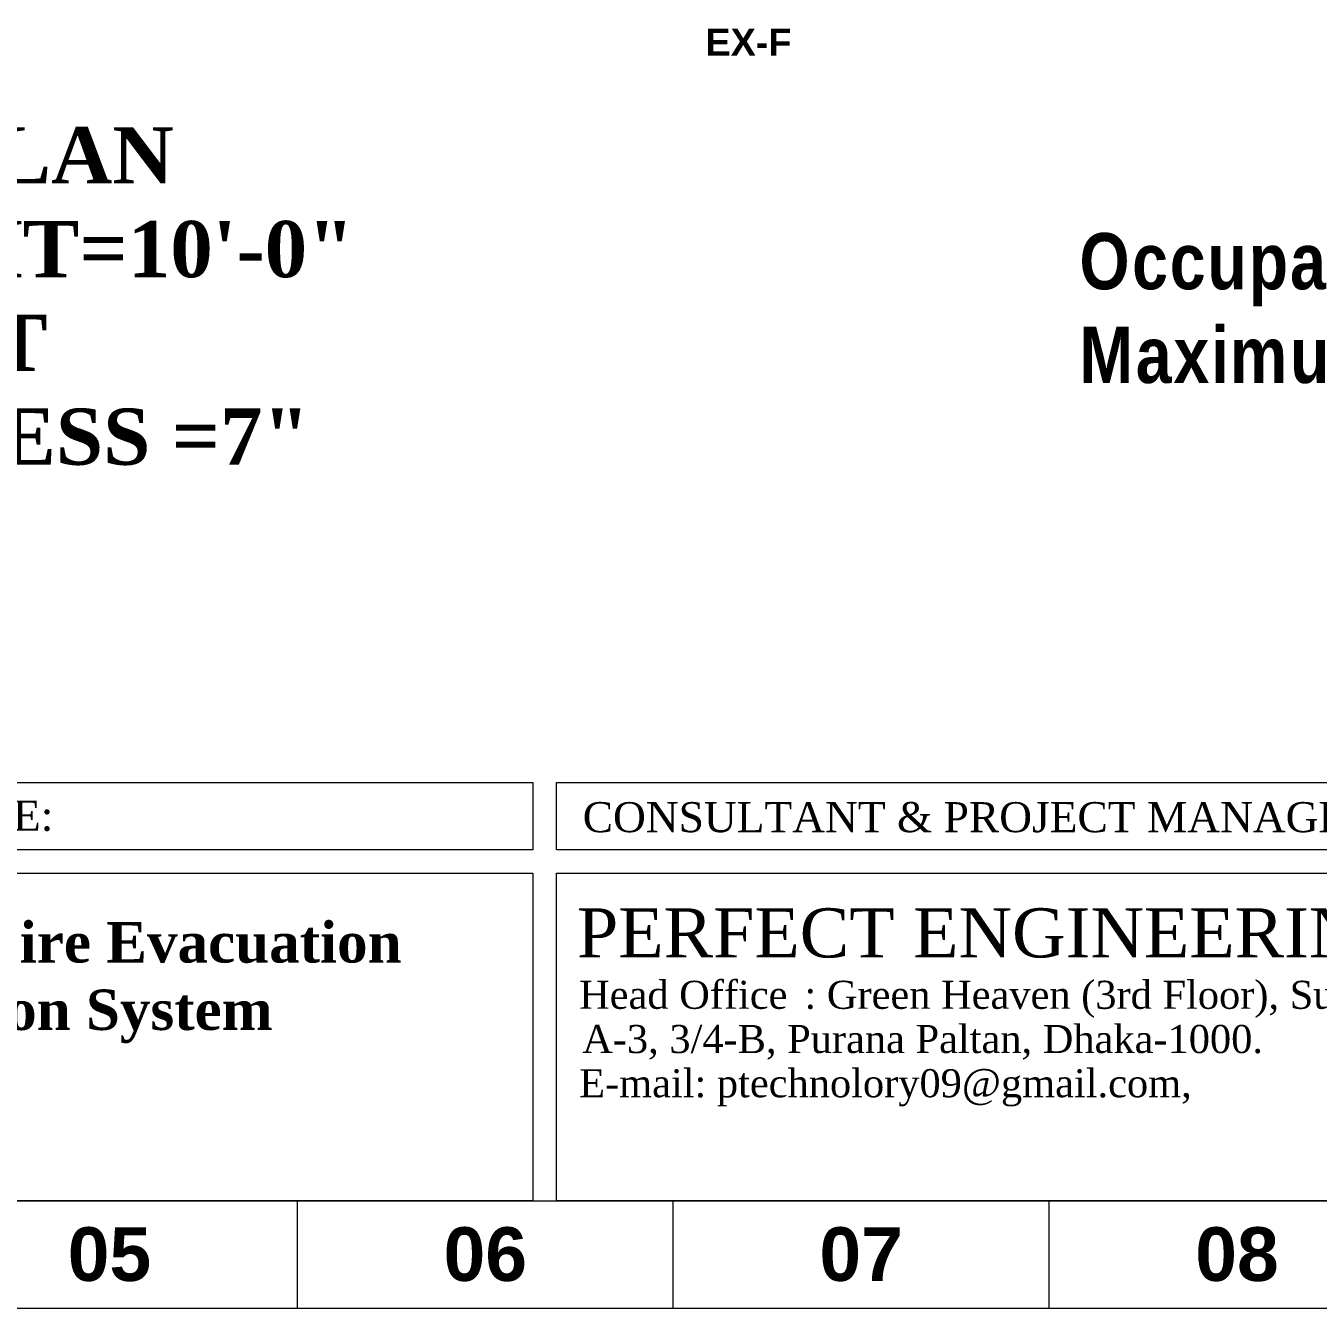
# Model space of a CAD drawing. Header units: inches. Extents: x -250485 to 735580, y -140410 to 288049.
# Drawn here: x 40060.6 to 40444, y 20839.4 to 21220 of the extents above; entities that cross this region are included whole.
import ezdxf

# ---------------------------------------------------------------- set-up
doc = ezdxf.new("R2010")
doc.units = ezdxf.units.IN
doc.header["$MEASUREMENT"] = 0
doc.layers.get('0').update_dxf_attribs({"lineweight": 0})
for name, color, linetype, lineweight in [('Inline', 7, 'Continuous', 0), ('Outline', 7, 'Continuous', 0), ('Scale', 7, 'Continuous', 0), ('Scale_Text', 7, 'Continuous', 0), ('TEX', 7, 'Continuous', 0), ('TEXT_TITLEBOX', 7, 'Continuous', 13), ('Titelblk', 7, 'Continuous', 25), ('TITLE', 7, 'Continuous', 20)]:
    doc.layers.add(name, color=color, linetype=linetype, lineweight=lineweight)
doc.styles.add('SHT-TEXT-1', font='times.ttf', dxfattribs={"height": 12})
doc.styles.get("Standard").update_dxf_attribs({"font": 'arialbd.ttf', "height": 24})
doc.styles.add('Verdana', font='verdana.ttf')

# ---------------------------------------------------------------- blocks, each defined once
blk = doc.blocks.new('PAGE')
at = {"layer": 'Inline', "color": 252, "lineweight": 15}
blk.add_lwpolyline([(178051640.63, 22656441.11), (178051640.63, 22657235.79), (178050505.36, 22657235.79), (178050505.36, 22656441.11)], close=True, dxfattribs=at)
at = {"layer": 'Outline', "color": 252, "lineweight": 15}
blk.add_line((178050483.42, 22656424.24), (178051662.57, 22656424.24), dxfattribs=at)
at = {"layer": 'Scale', "color": 252, "lineweight": 9}
for p, q in [((178050778.01, 22656424.24), (178050778.01, 22656441.11)), ((178050837.01, 22656424.24), (178050837.01, 22656441.11)), ((178050896, 22656424.24), (178050896, 22656441.11))]:
    blk.add_line(p, q, dxfattribs=at)
at = {"layer": 'Scale_Text', "color": 252, "lineweight": 13, "char_height": 8.435, "width": 2.5102, "attachment_point": 5}
for s, insert in [('05', (178050748.51, 22656432.67)), ('06', (178050807.51, 22656432.67)), ('07', (178050866.5, 22656432.67)), ('08', (178050925.5, 22656432.67))]:
    blk.add_mtext(s, dxfattribs=dict(at, insert=insert))
blk = doc.blocks.new('Title')
at = {"layer": 'Titelblk', "color": 3, "linetype": 'Continuous', "lineweight": 0, "xscale": 3.014611567961765, "yscale": 3.014611567959946, "zscale": 3.014611567966516}
blk.add_blockref('PAGE', (-536855255.83, -68388223.96), dxfattribs=at)

msp = doc.modelspace()

# ---------------------------------------------------------------- linework, layer by layer
at = {"layer": 'TEXT_TITLEBOX'}
for p, q in [((39952.32, 20995.48), (40211.03, 20995.48)), ((40211.03, 20995.48), (40211.03, 20975.52)), ((40218.04, 20975.52), (40218.04, 20995.48)), ((40218.04, 20995.48), (40604.52, 20995.48)), ((40211.03, 20975.52), (39952.32, 20975.52)), ((40604.52, 20975.52), (40218.04, 20975.52)), ((39952.32, 20968.51), (40211.05, 20968.51)), ((40211.05, 20968.51), (40211.05, 20871.32)), ((40218.06, 20871.32), (40218.06, 20968.51)), ((40218.06, 20968.51), (40480.91, 20968.51)), ((40211.05, 20871.32), (39952.32, 20871.32)), ((40480.91, 20871.32), (40218.06, 20871.32))]:
    msp.add_line(p, q, dxfattribs=at)

# ---------------------------------------------------------------- block references
at = {"layer": 'TITLE', "xscale": 0.6269545389804989, "yscale": 0.6269545389804989, "zscale": 0.6269545337923679}
msp.add_blockref('Title', (103664.69, 75952.1), dxfattribs=at)

# ---------------------------------------------------------------- texts
at = {"color": 7, "attachment_point": 4}
for s, insert, char_height, width in [('{\\fTimes New Roman|b1|i0|c0|p18;4TH  FLOOR PLAN \\PFLOOR HEIGHT=10\'-0"\\PAREA=8100 SFT \\PSLAB THICKNESS =7"}', (39878.31, 21139.73), 16.6905, 651.8949), ('{\\fArial Narrow|b1|i0|c0|p34;\\T1.05;Occupancy Group G\\PMaximum Occupant Load=115\\P\\P\\fStaccato222 BT|b0|i0|c0|p66;\\T1;\\P\\fRomantic|b0|i0|c2|p2;\\H0.5455x;  }', (40373.2, 21095.82), 16.6905, 512.5918), ('{\\fTimes New Roman|b1|i0|c0|p18;Proposed Fire Evacuation \\P& Seperation System \\PDrawing}', (39970.72, 20925.99), 12, 512.5918)]:
    msp.add_mtext(s, dxfattribs=dict(at, insert=insert, char_height=char_height, width=width))
at = {"layer": 'TEX', "color": 7, "lineweight": 0, "ltscale": 5, "transparency": 33554687, "insert": (40275, 21211.17), "char_height": 8, "width": 99.062, "attachment_point": 8, "style": 'Verdana'}
msp.add_mtext('{\\fArial|b1|i0|c0|p34;\\C5;EX-F}', dxfattribs=at)
at = {"layer": 'TEXT_TITLEBOX', "lineweight": 25, "style": 'SHT-TEXT-1'}
for s, p in [('DRAWING TITLE:', (39959.12, 20981.14)), ('CONSULTANT & PROJECT MANAGEMENT BY', (40225.84, 20980.71))]:
    msp.add_text(s, height=8.9234, dxfattribs=at).set_placement(p)
at = {"layer": 'TEXT_TITLEBOX', "color": 1, "lineweight": 25, "style": 'SHT-TEXT-1'}
msp.add_text('PERFECT ENGINEERING', height=14.5777, dxfattribs=at).set_placement((40224.14, 20943.54))
at = {"layer": 'TEXT_TITLEBOX', "color": 7, "lineweight": 25, "style": 'SHT-TEXT-1'}
for s, p in [('Head Office', (40224.76, 20928.28)), (': Green Heaven (3rd Floor), Suite:', (40291.63, 20928.28)), ('A-3, 3/4-B, Purana Paltan, Dhaka-1000.', (40225.68, 20915.16)), ('E-mail: ptechnolory09@gmail.com,', (40224.77, 20902.04))]:
    msp.add_text(s, height=8.3301, dxfattribs=at).set_placement(p)

doc.saveas('drawing.dxf')
